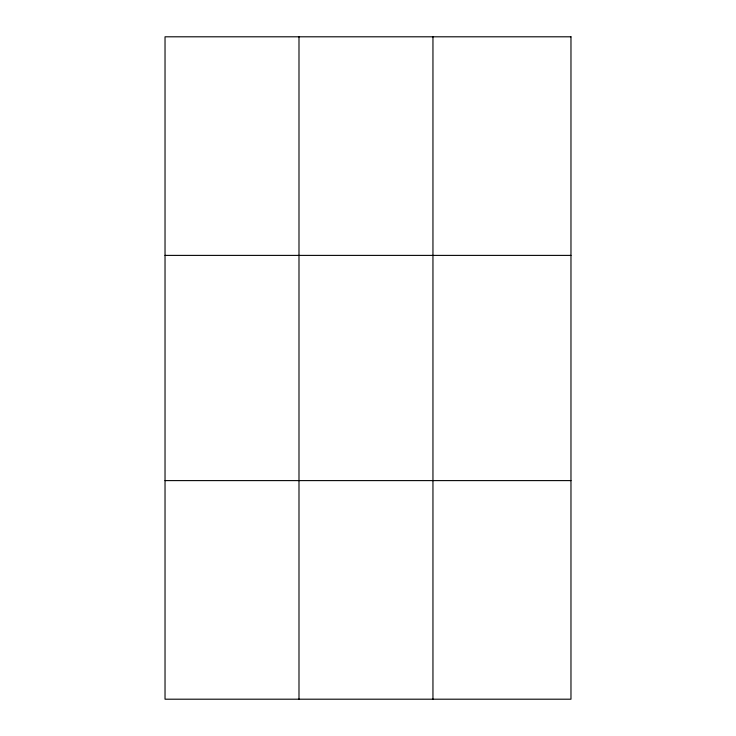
<?xml version="1.0" encoding="UTF-8"?>
<svg xmlns="http://www.w3.org/2000/svg" width="736" height="736" viewBox="0 0 736 736"><rect width="100%" height="100%" fill="white"/><g stroke="black" fill="none" stroke-linecap="round" stroke-linejoin="round"><path stroke-width="1.1" d="M298.991 699.2L298.991 36.8M432.952 699.2L432.952 36.8M165.03 255.392L570.97 255.392M165.03 480.608L570.97 480.608M570.97 36.8L570.97 699.2L165.03 699.2L165.03 36.8L570.97 36.8"/></g></svg>
